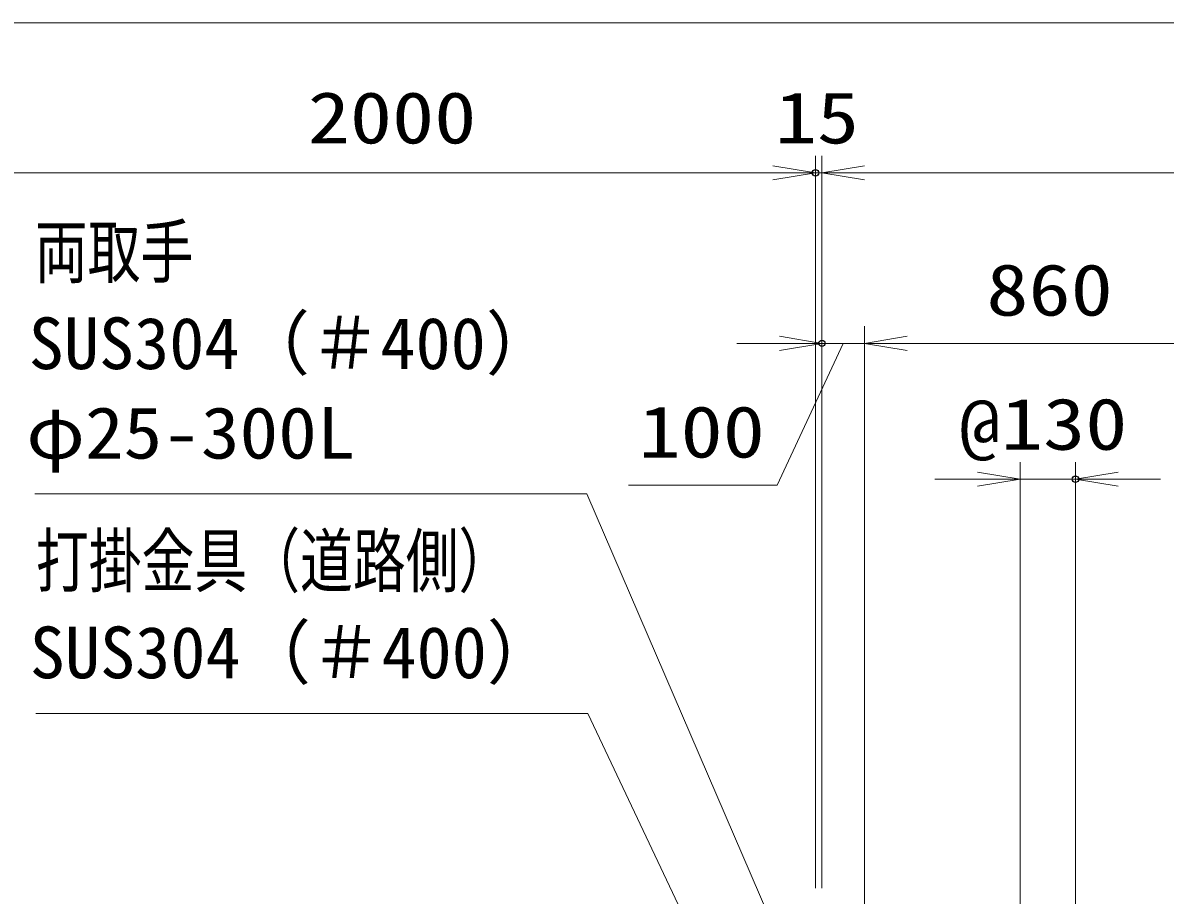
# Model space of a CAD drawing. Units: millimetres at full size. Extents: x -11880 to 11880, y -8400 to 8400.
# Drawn here: x -130 to 2551, y 694 to 2741 of the extents above; entities that cross this region are included whole.
import ezdxf
from ezdxf.enums import TextEntityAlignment as Align

# ---------------------------------------------------------------- set-up
doc = ezdxf.new("R2010")
doc.units = ezdxf.units.MM
doc.header["$LTSCALE"] = 30
doc.header["$PDMODE"] = 32
doc.header["$PDSIZE"] = 15
doc.layers.add('0-4_寸法線', color=4, linetype='Continuous', lineweight=18)
doc.layers.add('0-5_0', color=7, linetype='Continuous', lineweight=18)
doc.layers.add('0-6_Defpoints', color=7, linetype='Continuous')
doc.styles.add('ＭＳ ゴシック', font='')
doc.styles.get('ＭＳ ゴシック').set_extended_font_data('MS Gothic')

# ---------------------------------------------------------------- blocks, each defined once
blk = doc.blocks.new('_Open')
at = {"layer": '0-5_0', "color": 4}
blk.add_line((-30, 5), (0, 0), dxfattribs=at)
blk.add_lwpolyline([(-30, -5), (0, 0), (-30, 0)], dxfattribs=at)
blk = doc.blocks.new('S40')
at = {"layer": '0-4_寸法線'}
for points in [[(28507017.8, 87092910.6), (28545893, 87092910.6), (28559306.2, 87061832.2), (28560495, 87059077.8)], [(28558847.2, 87061634.1), (28560495, 87059077.8), (28559765.3, 87062030.4)]]:
    blk.add_lwpolyline(points, dxfattribs=at)
at = {"layer": '0-4_寸法線', "color": 254, "style": 'ＭＳ ゴシック'}
for s, width, p in [('両取手', 0.75, (28507017.8, 87107062.3)), ('φ25-300L', 1.1, (28506413, 87094311.1))]:
    blk.add_text(s, height=3637, dxfattribs=dict(at, width=width)).set_placement(p, align=Align.BOTTOM_LEFT)
blk.add_text('SUS304（＃400）', height=3637, dxfattribs=at).set_placement((28506585.8, 87100611.1), align=Align.BOTTOM_LEFT)
blk = doc.blocks.new('S42')
at = {"layer": '0-4_寸法線'}
for points in [[(28507091.2, 87077448.7), (28545966.4, 87077448.7), (28559708.9, 87048377), (28560991, 87045664.8)], [(28559256.9, 87048163.4), (28560991, 87045664.8), (28560161, 87048590.7)]]:
    blk.add_lwpolyline(points, dxfattribs=at)
at = {"layer": '0-4_寸法線', "color": 254, "style": 'ＭＳ ゴシック', "width": 0.75}
blk.add_text('打掛金具（道路側）', height=3637, dxfattribs=at).set_placement((28507091.2, 87085300.5), align=Align.BOTTOM_LEFT)
at = {"layer": '0-4_寸法線', "color": 254, "style": 'ＭＳ ゴシック'}
blk.add_text('SUS304（＃400）', height=3637, dxfattribs=at).set_placement((28506659.2, 87078849.3), align=Align.BOTTOM_LEFT)

msp = doc.modelspace()

# ---------------------------------------------------------------- linework, layer by layer
at = {"layer": '0-4_寸法線'}
for p, q in [((-399.46, 2741.18), (3875.54, 2741.18)), ((1730.54, 710.6), (1730.54, 2429.17)), ((1730.54, 710.6), (1730.54, 2429.17)), ((1745.54, 710.6), (1745.54, 2429.17)), ((1745.54, 710.6), (1745.54, 2429.17)), ((1730.54, 2389.17), (-269.46, 2389.17)), ((-169.46, 2389.17), (-69.46, 2389.17)), ((1630.54, 2389.17), (1530.54, 2389.17)), ((1745.54, 2389.17), (1730.54, 2389.17)), ((1745.54, 2389.17), (3745.54, 2389.17)), ((1845.54, 2389.17), (1945.54, 2389.17)), ((1745.54, 710.6), (1745.54, 2029.17)), ((1845.54, 610.6), (1845.54, 2029.17)), ((1845.54, 610.6), (1845.54, 2029.17)), ((1645.54, 1989.17), (1545.54, 1989.17)), ((1845.54, 1989.17), (1745.54, 1989.17)), ((1845.54, 1989.17), (2705.54, 1989.17)), ((1945.54, 1989.17), (2045.54, 1989.17)), ((2605.54, 1989.17), (2505.54, 1989.17)), ((2210.54, 669.6), (2210.54, 1710.35)), ((2340.54, 669.6), (2340.54, 1710.35)), ((2110.54, 1670.35), (2010.54, 1670.35)), ((2210.54, 1670.35), (2340.54, 1670.35)), ((2440.54, 1670.35), (2540.54, 1670.35))]:
    msp.add_line(p, q, dxfattribs=at)
msp.add_lwpolyline([(1795.54, 1989.17), (1640.36, 1656.09), (1291.56, 1656.09)], dxfattribs=at)
at = {"layer": '0-6_Defpoints'}
for p in [(1730.54, 2389.17), (1745.54, 1989.17), (2340.54, 1670.35)]:
    msp.add_point(p, dxfattribs=at)

# ---------------------------------------------------------------- block references
at = {"layer": '0-4_寸法線'}
for name, p, xscale, yscale in [('_Open', (1730.54, 2389.17), 3.333333, 3.333333), ('_Open', (1730.54, 2389.17), 3.333333, 3.333333), ('S40', (-950335.97, -2901461.06), 0.03333333, 0.03333333), ('_Open', (1745.54, 1989.17), 3.333333, 3.333333), ('_Open', (2210.54, 1670.35), 3.333333, 3.333333), ('S42', (-950335.97, -2901461.06), 0.03333333, 0.03333333)]:
    msp.add_blockref(name, p, dxfattribs=dict(at, xscale=xscale, yscale=yscale))
at = {"layer": '0-4_寸法線', "xscale": 3.333333, "yscale": 3.333333, "rotation": 180}
for p in [(1745.54, 2389.17), (1745.54, 2389.17), (1845.54, 1989.17), (1845.54, 1989.17), (2340.54, 1670.35)]:
    msp.add_blockref('_Open', p, dxfattribs=at)

# ---------------------------------------------------------------- texts
at = {"layer": '0-4_寸法線', "color": 254, "style": 'ＭＳ ゴシック', "width": 1.2}
for s, p in [('2000', (538.54, 2421.85)), ('15', (1634.84, 2421.85)), ('860', (2131.54, 2017.85)), ('@130', (2066.74, 1703.04)), ('100', (1314.76, 1684.77))]:
    msp.add_text(s, height=121.2, dxfattribs=at).set_placement(p, align=Align.BOTTOM_LEFT)

doc.saveas('drawing.dxf')
